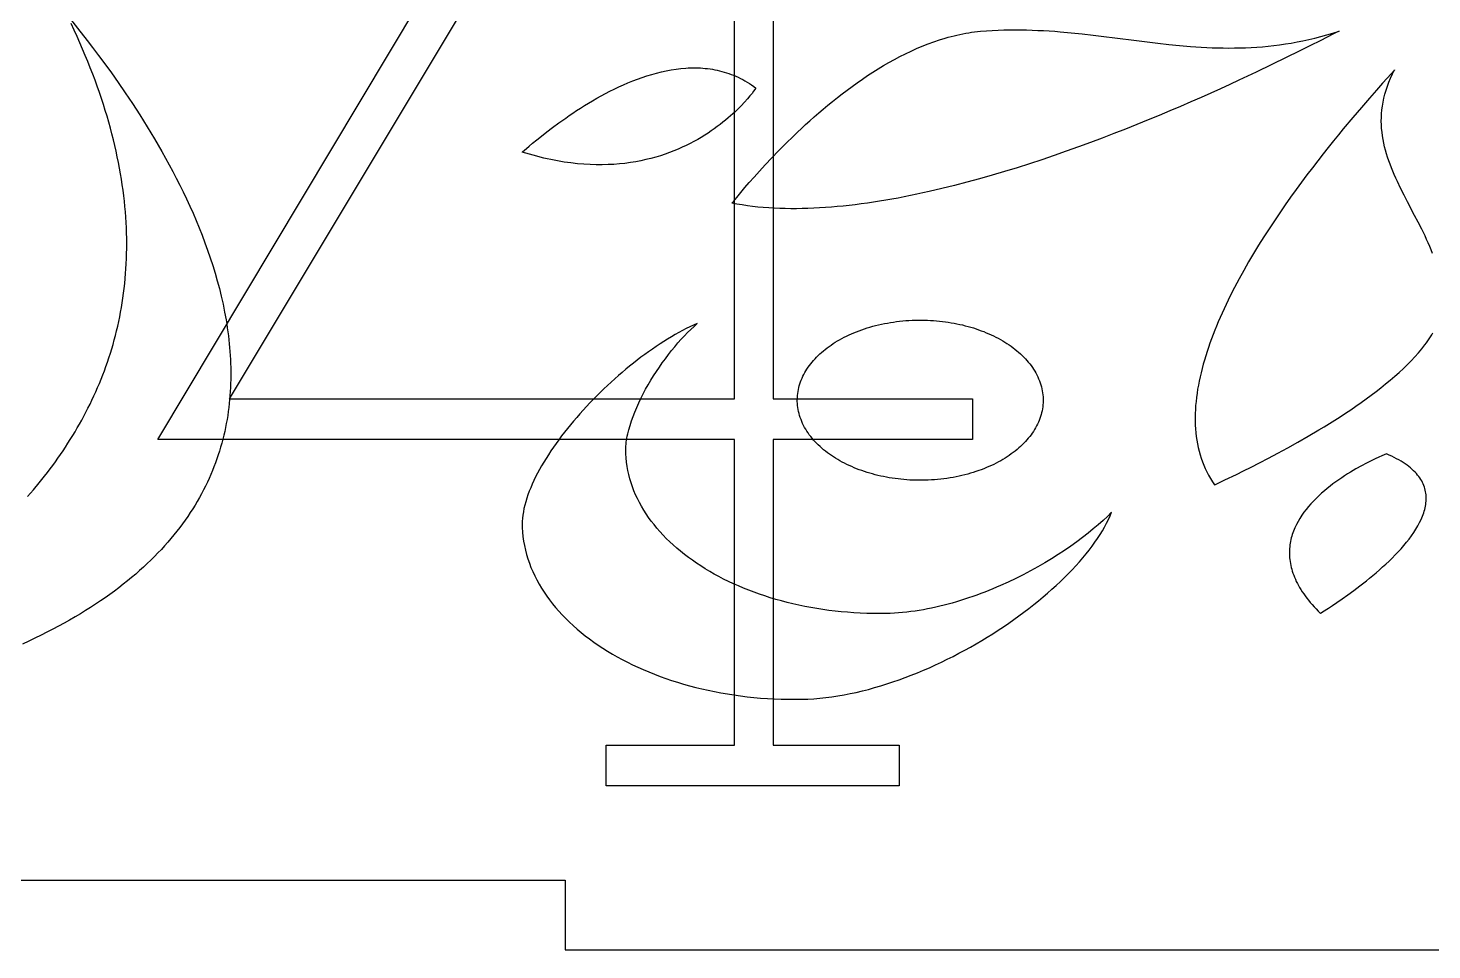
# Model space of a CAD drawing. Extents: x 3.2 to 84.5, y 37.4 to 61.3.
# Drawn here: x 40.37 to 49.77, y 37.45 to 43.63 of the extents above; entities that cross this region are included whole.
import ezdxf

# ---------------------------------------------------------------- set-up
doc = ezdxf.new("R2010")
doc.units = 0
doc.layers.add('IMPORT_-_LAMP', color=18, linetype='CONTINUOUS')

msp = doc.modelspace()

# ---------------------------------------------------------------- linework, layer by layer
at = {"layer": 'IMPORT_-_LAMP'}
for points in [[(3.4647, 37.4482), (23.4649, 37.4482), (23.7146, 37.4482), (23.7146, 37.9162), (43.9646, 37.9162), (43.9646, 37.4482), (64.2145, 37.4482), (64.2145, 37.9162), (84.4646, 37.8802), (84.4645, 48.0162), (64.2145, 47.9802), (64.2145, 48.4482), (43.9646, 48.4482), (43.9646, 47.9802), (23.7147, 47.9802), (23.7147, 48.4482), (3.4646, 48.4482), (3.4647, 45.1482), (3.4647, 40.7482)], [(45.3562, 40.8676), (45.3562, 38.8211), (46.2021, 38.8211), (46.2021, 38.5482), (44.2375, 38.5482), (44.2375, 38.8211), (45.097, 38.8211), (45.097, 40.8676), (41.2359, 40.8676), (45.1106, 47.3482), (45.3562, 47.3482), (45.3562, 41.1405), (46.6933, 41.1405), (46.6933, 40.8676)], [(45.097, 46.7888), (41.7134, 41.1405), (45.097, 41.1405)], [(45.0807, 42.4521), (45.0846, 42.4562), (45.0929, 42.4661), (45.1225, 42.5019), (45.1683, 42.5564), (45.197, 42.5897), (45.2293, 42.6266), (45.2652, 42.6667), (45.3045, 42.7096), (45.347, 42.755), (45.3926, 42.8023), (45.4411, 42.8514), (45.4925, 42.9018), (45.5193, 42.9273), (45.5467, 42.9531), (45.5747, 42.979), (45.6033, 43.005), (45.6326, 43.031), (45.6624, 43.057), (45.6928, 43.083), (45.7238, 43.1088), (45.7553, 43.1346), (45.7873, 43.1601), (45.8198, 43.1854), (45.8528, 43.2104), (45.8863, 43.2351), (45.9202, 43.2594), (45.9546, 43.2833), (45.9893, 43.3067), (46.0245, 43.3296), (46.0601, 43.352), (46.096, 43.3737), (46.1323, 43.3947), (46.1689, 43.4151), (46.2058, 43.4347), (46.243, 43.4535), (46.2805, 43.4715), (46.3182, 43.4885), (46.3562, 43.5046), (46.3944, 43.5198), (46.4328, 43.5339), (46.4715, 43.5469), (46.5103, 43.5588), (46.5297, 43.5643), (46.5492, 43.5695), (46.5688, 43.5744), (46.5883, 43.579), (46.6079, 43.5833), (46.6275, 43.5872), (46.6472, 43.5908), (46.6669, 43.5941), (46.6866, 43.5971), (46.7063, 43.5997), (46.726, 43.6019), (46.7458, 43.6038), (46.7852, 43.6069), (46.8244, 43.6094), (46.8633, 43.6113), (46.9021, 43.6127), (46.9406, 43.6135), (46.979, 43.6138), (47.0171, 43.6136), (47.0551, 43.613), (47.0929, 43.6119), (47.1306, 43.6104), (47.1681, 43.6086), (47.2055, 43.6063), (47.2427, 43.6038), (47.2798, 43.6009), (47.3536, 43.5943), (47.427, 43.5868), (47.5, 43.5785), (47.5728, 43.5697), (47.6453, 43.5605), (47.7899, 43.5418), (47.8622, 43.5327), (47.9344, 43.524), (48.0068, 43.516), (48.0793, 43.5088), (48.152, 43.5026), (48.1885, 43.5), (48.2251, 43.4977), (48.2617, 43.4957), (48.2984, 43.4941), (48.3353, 43.4929), (48.3722, 43.4922), (48.4093, 43.4919), (48.4465, 43.4921), (48.4839, 43.4927), (48.5214, 43.4939), (48.559, 43.4957), (48.5968, 43.498), (48.6348, 43.501), (48.6729, 43.5045), (48.7113, 43.5087), (48.7498, 43.5136), (48.7885, 43.5192), (48.8275, 43.5255), (48.8666, 43.5326), (48.906, 43.5404), (48.9456, 43.549), (48.9855, 43.5585), (49.0256, 43.5688), (49.066, 43.58), (49.1066, 43.592), (49.1475, 43.605), (49.1364, 43.5999), (49.111, 43.5871), (49.0203, 43.5406), (48.9563, 43.5081), (48.8807, 43.4702), (48.7943, 43.4274), (48.6978, 43.3804), (48.5917, 43.3296), (48.4768, 43.2757), (48.4162, 43.2478), (48.3537, 43.2192), (48.2894, 43.1902), (48.2232, 43.1608), (48.1553, 43.131), (48.0859, 43.1009), (48.0148, 43.0706), (47.9424, 43.0402), (47.8686, 43.0097), (47.7935, 42.9792), (47.7172, 42.9487), (47.6397, 42.9185), (47.5613, 42.8884), (47.4819, 42.8586), (47.4017, 42.8292), (47.3207, 42.8002), (47.239, 42.7717), (47.1567, 42.7437), (47.0739, 42.7164), (46.9906, 42.6899), (46.907, 42.6641), (46.8231, 42.6392), (46.739, 42.6152), (46.6549, 42.5922), (46.5707, 42.5702), (46.4866, 42.5495), (46.4026, 42.5299), (46.3607, 42.5206), (46.3189, 42.5116), (46.2772, 42.503), (46.2355, 42.4947), (46.194, 42.4867), (46.1525, 42.4792), (46.1112, 42.472), (46.0701, 42.4652), (46.029, 42.4588), (45.9881, 42.4527), (45.9474, 42.4471), (45.9069, 42.4419), (45.8665, 42.4372), (45.8264, 42.4329), (45.7864, 42.429), (45.7467, 42.4256), (45.7072, 42.4226), (45.6679, 42.4201), (45.6289, 42.4182), (45.5901, 42.4166), (45.5516, 42.4156), (45.5134, 42.4151), (45.4755, 42.4152), (45.4379, 42.4157), (45.4006, 42.4168), (45.3636, 42.4184), (45.327, 42.4206), (45.2907, 42.4233), (45.2548, 42.4266), (45.2192, 42.4305), (45.184, 42.435), (45.1492, 42.4401), (45.1147, 42.4458)], [(45.0807, 42.4521), (45.0846, 42.4562), (45.0929, 42.4661), (45.1225, 42.5019), (45.1683, 42.5564), (45.197, 42.5897), (45.2293, 42.6266), (45.2652, 42.6667), (45.3045, 42.7096), (45.347, 42.755), (45.3926, 42.8023), (45.4411, 42.8514), (45.4925, 42.9018), (45.5193, 42.9273), (45.5467, 42.9531), (45.5747, 42.979), (45.6033, 43.005), (45.6326, 43.031), (45.6624, 43.057), (45.6928, 43.083), (45.7238, 43.1088), (45.7553, 43.1346), (45.7873, 43.1601), (45.8198, 43.1854), (45.8528, 43.2104), (45.8863, 43.2351), (45.9202, 43.2594), (45.9546, 43.2833), (45.9893, 43.3067), (46.0245, 43.3296), (46.0601, 43.352), (46.096, 43.3737), (46.1323, 43.3947), (46.1689, 43.4151), (46.2058, 43.4347), (46.243, 43.4535), (46.2805, 43.4715), (46.3182, 43.4885), (46.3562, 43.5046), (46.3944, 43.5198), (46.4328, 43.5339), (46.4715, 43.5469), (46.5103, 43.5588), (46.5297, 43.5643), (46.5492, 43.5695), (46.5688, 43.5744), (46.5883, 43.579), (46.6079, 43.5833), (46.6275, 43.5872), (46.6472, 43.5908), (46.6669, 43.5941), (46.6866, 43.5971), (46.7063, 43.5997), (46.726, 43.6019), (46.7458, 43.6038), (46.7852, 43.6069), (46.8244, 43.6094), (46.8633, 43.6113), (46.9021, 43.6127), (46.9406, 43.6135), (46.979, 43.6138), (47.0171, 43.6136), (47.0551, 43.613), (47.0929, 43.6119), (47.1306, 43.6104), (47.1681, 43.6086), (47.2055, 43.6063), (47.2427, 43.6038), (47.2798, 43.6009), (47.3536, 43.5943), (47.427, 43.5868), (47.5, 43.5785), (47.5728, 43.5697), (47.6453, 43.5605), (47.7899, 43.5418), (47.8622, 43.5327), (47.9344, 43.524), (48.0068, 43.516), (48.0793, 43.5088), (48.152, 43.5026), (48.1885, 43.5), (48.2251, 43.4977), (48.2617, 43.4957), (48.2984, 43.4941), (48.3353, 43.4929), (48.3722, 43.4922), (48.4093, 43.4919), (48.4465, 43.4921), (48.4839, 43.4927), (48.5214, 43.4939), (48.559, 43.4957), (48.5968, 43.498), (48.6348, 43.501), (48.6729, 43.5045), (48.7113, 43.5087), (48.7498, 43.5136), (48.7885, 43.5192), (48.8275, 43.5255), (48.8666, 43.5326), (48.906, 43.5404), (48.9456, 43.549), (48.9855, 43.5585), (49.0256, 43.5688), (49.066, 43.58), (49.1066, 43.592), (49.1475, 43.605), (49.1364, 43.5999), (49.111, 43.5871), (49.0203, 43.5406), (48.9563, 43.5081), (48.8807, 43.4702), (48.7943, 43.4274), (48.6978, 43.3804), (48.5917, 43.3296), (48.4768, 43.2757), (48.4162, 43.2478), (48.3537, 43.2192), (48.2894, 43.1902), (48.2232, 43.1608), (48.1553, 43.131), (48.0859, 43.1009), (48.0148, 43.0706), (47.9424, 43.0402), (47.8686, 43.0097), (47.7935, 42.9792), (47.7172, 42.9487), (47.6397, 42.9185), (47.5613, 42.8884), (47.4819, 42.8586), (47.4017, 42.8292), (47.3207, 42.8002), (47.239, 42.7717), (47.1567, 42.7437), (47.0739, 42.7164), (46.9906, 42.6899), (46.907, 42.6641), (46.8231, 42.6392), (46.739, 42.6152), (46.6549, 42.5922), (46.5707, 42.5702), (46.4866, 42.5495), (46.4026, 42.5299), (46.3607, 42.5206), (46.3189, 42.5116), (46.2772, 42.503), (46.2355, 42.4947), (46.194, 42.4867), (46.1525, 42.4792), (46.1112, 42.472), (46.0701, 42.4652), (46.029, 42.4588), (45.9881, 42.4527), (45.9474, 42.4471), (45.9069, 42.4419), (45.8665, 42.4372), (45.8264, 42.4329), (45.7864, 42.429), (45.7467, 42.4256), (45.7072, 42.4226), (45.6679, 42.4201), (45.6289, 42.4182), (45.5901, 42.4166), (45.5516, 42.4156), (45.5134, 42.4151), (45.4755, 42.4152), (45.4379, 42.4157), (45.4006, 42.4168), (45.3636, 42.4184), (45.327, 42.4206), (45.2907, 42.4233), (45.2548, 42.4266), (45.2192, 42.4305), (45.184, 42.435), (45.1492, 42.4401), (45.1147, 42.4458)], [(43.6758, 42.7949), (43.6799, 42.7979), (43.6892, 42.8056), (43.7223, 42.8338), (43.7456, 42.8534), (43.7732, 42.8762), (43.8049, 42.9017), (43.8403, 42.9295), (43.8793, 42.9593), (43.9216, 42.9905), (43.9671, 43.0229), (43.9909, 43.0393), (44.0155, 43.0559), (44.0406, 43.0725), (44.0665, 43.0891), (44.0929, 43.1057), (44.1199, 43.1222), (44.1475, 43.1386), (44.1756, 43.1548), (44.2042, 43.1707), (44.2333, 43.1864), (44.2628, 43.2017), (44.2927, 43.2166), (44.323, 43.231), (44.3536, 43.245), (44.3846, 43.2584), (44.4159, 43.2712), (44.4475, 43.2833), (44.4793, 43.2948), (44.5113, 43.3054), (44.5435, 43.3153), (44.5758, 43.3243), (44.6083, 43.3324), (44.6409, 43.3396), (44.6736, 43.3457), (44.7063, 43.3507), (44.739, 43.3546), (44.7717, 43.3574), (44.7881, 43.3583), (44.8044, 43.3589), (44.8207, 43.3592), (44.837, 43.3592), (44.8533, 43.3589), (44.8695, 43.3582), (44.8857, 43.3571), (44.9019, 43.3557), (44.918, 43.354), (44.9341, 43.3519), (44.9502, 43.3494), (44.9662, 43.3465), (44.9821, 43.3433), (44.998, 43.3397), (45.0139, 43.3356), (45.0297, 43.3312), (45.0454, 43.3264), (45.061, 43.3211), (45.0766, 43.3155), (45.092, 43.3094), (45.1075, 43.3028), (45.1228, 43.2959), (45.138, 43.2885), (45.1532, 43.2806), (45.1682, 43.2722), (45.1832, 43.2635), (45.198, 43.2542), (45.2128, 43.2444), (45.2274, 43.2342), (45.2419, 43.2235), (45.2345, 43.213), (45.2264, 43.2021), (45.2154, 43.1879), (45.2014, 43.1707), (45.1845, 43.1508), (45.1647, 43.1286), (45.1419, 43.1044), (45.1161, 43.0786), (45.1021, 43.0651), (45.0873, 43.0514), (45.0718, 43.0375), (45.0556, 43.0233), (45.0385, 43.0089), (45.0208, 42.9945), (45.0022, 42.9799), (44.983, 42.9653), (44.9629, 42.9508), (44.9421, 42.9362), (44.9206, 42.9218), (44.8982, 42.9075), (44.8752, 42.8933), (44.8513, 42.8794), (44.8267, 42.8657), (44.8013, 42.8523), (44.7752, 42.8393), (44.7482, 42.8266), (44.7205, 42.8143), (44.6921, 42.8025), (44.6628, 42.7913), (44.6328, 42.7805), (44.602, 42.7704), (44.5704, 42.7608), (44.5381, 42.752), (44.5049, 42.7438), (44.471, 42.7365), (44.4363, 42.7299), (44.4008, 42.7241), (44.3645, 42.7192), (44.3274, 42.7153), (44.2896, 42.7123), (44.2509, 42.7103), (44.2115, 42.7094), (44.1712, 42.7095), (44.1302, 42.7108), (44.0884, 42.7133), (44.0457, 42.7169), (44.0023, 42.7218), (43.9581, 42.7281), (43.9357, 42.7317), (43.913, 42.7356), (43.8902, 42.7399), (43.8672, 42.7445), (43.844, 42.7495), (43.8206, 42.7549), (43.7969, 42.7606), (43.7731, 42.7667), (43.7491, 42.7732), (43.7249, 42.78), (43.7004, 42.7873)], [(46.1835, 41.6586), (46.2044, 41.6611), (46.2253, 41.6632), (46.2461, 41.665), (46.2669, 41.6664), (46.2876, 41.6675), (46.3083, 41.6682), (46.3289, 41.6686), (46.3495, 41.6687), (46.37, 41.6684), (46.3903, 41.6678), (46.4106, 41.6669), (46.4308, 41.6656), (46.4509, 41.664), (46.4708, 41.6622), (46.4907, 41.6599), (46.5104, 41.6574), (46.5299, 41.6546), (46.5493, 41.6514), (46.5686, 41.648), (46.5876, 41.6443), (46.6066, 41.6402), (46.6253, 41.6359), (46.6438, 41.6313), (46.6622, 41.6264), (46.6803, 41.6212), (46.6983, 41.6158), (46.716, 41.6101), (46.7335, 41.6041), (46.7508, 41.5978), (46.7678, 41.5913), (46.7846, 41.5845), (46.8011, 41.5774), (46.8174, 41.5701), (46.8333, 41.5626), (46.8491, 41.5548), (46.8645, 41.5467), (46.8796, 41.5384), (46.8945, 41.5299), (46.909, 41.5211), (46.9232, 41.5121), (46.9371, 41.5029), (46.9506, 41.4934), (46.9639, 41.4838), (46.9767, 41.4739), (46.9892, 41.4638), (47.0014, 41.4535), (47.0132, 41.4429), (47.0246, 41.4322), (47.0356, 41.4213), (47.0463, 41.4101), (47.0565, 41.3988), (47.0663, 41.3873), (47.0757, 41.3756), (47.0847, 41.3637), (47.0933, 41.3516), (47.1014, 41.3394), (47.1091, 41.327), (47.1163, 41.3144), (47.1231, 41.3016), (47.1294, 41.2887), (47.1352, 41.2756), (47.1406, 41.2623), (47.1454, 41.2489), (47.1498, 41.2354), (47.1536, 41.2217), (47.1569, 41.2081), (47.1596, 41.1946), (47.1618, 41.181), (47.1635, 41.1675), (47.1646, 41.154), (47.1652, 41.1405), (47.1653, 41.1271), (47.1649, 41.1138), (47.164, 41.1005), (47.1626, 41.0873), (47.1606, 41.0741), (47.1582, 41.0611), (47.1553, 41.048), (47.1519, 41.0351), (47.148, 41.0223), (47.1437, 41.0095), (47.1389, 40.9969), (47.1336, 40.9843), (47.1279, 40.9719), (47.1217, 40.9596), (47.1151, 40.9474), (47.108, 40.9353), (47.1005, 40.9233), (47.0926, 40.9115), (47.0842, 40.8998), (47.0754, 40.8882), (47.0662, 40.8768), (47.0566, 40.8656), (47.0466, 40.8545), (47.0362, 40.8435), (47.0253, 40.8328), (47.0141, 40.8222), (47.0025, 40.8117), (46.9906, 40.8015), (46.9782, 40.7914), (46.9655, 40.7816), (46.9524, 40.7719), (46.939, 40.7624), (46.9252, 40.7532), (46.911, 40.7441), (46.8965, 40.7353), (46.8817, 40.7267), (46.8665, 40.7183), (46.851, 40.7101), (46.8352, 40.7022), (46.819, 40.6945), (46.8026, 40.6871), (46.7858, 40.6799), (46.7687, 40.673), (46.7513, 40.6663), (46.7337, 40.6599), (46.7157, 40.6537), (46.6975, 40.6479), (46.679, 40.6423), (46.6602, 40.637), (46.6411, 40.632), (46.6218, 40.6273), (46.6022, 40.6229), (46.5824, 40.6188), (46.5623, 40.615), (46.542, 40.6115), (46.5214, 40.6083), (46.5006, 40.6055), (46.4797, 40.603), (46.4588, 40.6008), (46.438, 40.5991), (46.4172, 40.5976), (46.3964, 40.5965), (46.3758, 40.5958), (46.3551, 40.5954), (46.3346, 40.5953), (46.3141, 40.5956), (46.2937, 40.5962), (46.2735, 40.5972), (46.2533, 40.5984), (46.2332, 40.6), (46.2133, 40.6019), (46.1934, 40.6041), (46.1737, 40.6066), (46.1542, 40.6095), (46.1348, 40.6126), (46.1155, 40.616), (46.0964, 40.6198), (46.0775, 40.6238), (46.0588, 40.6281), (46.0403, 40.6327), (46.0219, 40.6376), (46.0038, 40.6428), (45.9858, 40.6482), (45.9681, 40.654), (45.9506, 40.66), (45.9333, 40.6662), (45.9163, 40.6728), (45.8995, 40.6796), (45.883, 40.6866), (45.8667, 40.6939), (45.8508, 40.7015), (45.835, 40.7093), (45.8196, 40.7173), (45.8045, 40.7256), (45.7896, 40.7342), (45.7751, 40.7429), (45.7609, 40.7519), (45.747, 40.7611), (45.7335, 40.7706), (45.7202, 40.7803), (45.7074, 40.7901), (45.6948, 40.8003), (45.6827, 40.8106), (45.6709, 40.8211), (45.6595, 40.8318), (45.6485, 40.8428), (45.6378, 40.8539), (45.6276, 40.8652), (45.6177, 40.8767), (45.6083, 40.8884), (45.5993, 40.9003), (45.5908, 40.9124), (45.5826, 40.9246), (45.575, 40.9371), (45.5677, 40.9497), (45.561, 40.9624), (45.5546, 40.9754), (45.5488, 40.9884), (45.5435, 41.0017), (45.5386, 41.0151), (45.5343, 41.0287), (45.5304, 41.0423), (45.5272, 41.0559), (45.5244, 41.0695), (45.5222, 41.083), (45.5206, 41.0966), (45.5194, 41.11), (45.5188, 41.1235), (45.5187, 41.1369), (45.5192, 41.1502), (45.5201, 41.1635), (45.5215, 41.1767), (45.5234, 41.1899), (45.5259, 41.203), (45.5288, 41.216), (45.5322, 41.2289), (45.536, 41.2417), (45.5404, 41.2545), (45.5452, 41.2671), (45.5505, 41.2797), (45.5562, 41.2921), (45.5624, 41.3044), (45.569, 41.3167), (45.5761, 41.3287), (45.5836, 41.3407), (45.5915, 41.3525), (45.5999, 41.3642), (45.6087, 41.3758), (45.6179, 41.3872), (45.6275, 41.3985), (45.6375, 41.4096), (45.6479, 41.4205), (45.6588, 41.4313), (45.67, 41.4419), (45.6816, 41.4523), (45.6935, 41.4625), (45.7059, 41.4726), (45.7186, 41.4825), (45.7317, 41.4921), (45.7451, 41.5016), (45.7589, 41.5109), (45.7731, 41.5199), (45.7876, 41.5287), (45.8024, 41.5374), (45.8176, 41.5458), (45.8331, 41.5539), (45.8489, 41.5618), (45.8651, 41.5695), (45.8815, 41.577), (45.8983, 41.5841), (45.9154, 41.5911), (45.9327, 41.5978), (45.9504, 41.6042), (45.9684, 41.6103), (45.9866, 41.6162), (46.0051, 41.6217), (46.0239, 41.627), (46.043, 41.6321), (46.0623, 41.6368), (46.0819, 41.6412), (46.1017, 41.6453), (46.1218, 41.6491), (46.1421, 41.6526), (46.1627, 41.6557)], [(47.6235, 40.3809), (47.596, 40.3535), (47.5665, 40.3256), (47.5351, 40.2973), (47.5017, 40.2689), (47.4666, 40.2402), (47.4297, 40.2115), (47.3911, 40.1827), (47.351, 40.154), (47.3094, 40.1255), (47.2663, 40.0972), (47.2219, 40.0693), (47.1762, 40.0417), (47.1294, 40.0147), (47.0814, 39.9882), (47.0324, 39.9623), (46.9824, 39.9372), (46.9315, 39.9129), (46.8798, 39.8896), (46.8537, 39.8782), (46.8274, 39.8672), (46.8009, 39.8563), (46.7743, 39.8458), (46.7476, 39.8356), (46.7207, 39.8256), (46.6936, 39.816), (46.6665, 39.8067), (46.6393, 39.7977), (46.6119, 39.789), (46.5845, 39.7807), (46.557, 39.7728), (46.5294, 39.7652), (46.5018, 39.758), (46.4741, 39.7512), (46.4464, 39.7448), (46.4186, 39.7388), (46.3908, 39.7332), (46.3631, 39.728), (46.3353, 39.7233), (46.3075, 39.7191), (46.2798, 39.7153), (46.252, 39.712), (46.2243, 39.7091), (46.1967, 39.7068), (46.1691, 39.7049), (46.1416, 39.7036), (46.1141, 39.7028), (46.0704, 39.7023), (46.0269, 39.7025), (45.9837, 39.7035), (45.9407, 39.7051), (45.8981, 39.7074), (45.8557, 39.7105), (45.8136, 39.7142), (45.7718, 39.7185), (45.7304, 39.7236), (45.6893, 39.7292), (45.6486, 39.7356), (45.6083, 39.7425), (45.5683, 39.7501), (45.5288, 39.7583), (45.4897, 39.7672), (45.451, 39.7766), (45.4127, 39.7866), (45.375, 39.7972), (45.3376, 39.8084), (45.3008, 39.8202), (45.2645, 39.8325), (45.2287, 39.8453), (45.1934, 39.8588), (45.1586, 39.8727), (45.1244, 39.8872), (45.0908, 39.9022), (45.0578, 39.9177), (45.0253, 39.9337), (44.9935, 39.9502), (44.9623, 39.9672), (44.9317, 39.9846), (44.9018, 40.0026), (44.8725, 40.021), (44.8439, 40.0398), (44.816, 40.0591), (44.7889, 40.0788), (44.7624, 40.099), (44.7366, 40.1195), (44.7117, 40.1405), (44.6874, 40.1619), (44.664, 40.1836), (44.6413, 40.2058), (44.6194, 40.2283), (44.5984, 40.2512), (44.5782, 40.2745), (44.5588, 40.2981), (44.5403, 40.322), (44.5226, 40.3463), (44.5058, 40.3709), (44.49, 40.3958), (44.475, 40.4211), (44.461, 40.4466), (44.4479, 40.4724), (44.4357, 40.4985), (44.4246, 40.5249), (44.4144, 40.5516), (44.4051, 40.5785), (44.3969, 40.6056), (44.3898, 40.633), (44.3836, 40.6607), (44.3785, 40.6885), (44.3745, 40.7166), (44.3715, 40.7449), (44.3697, 40.7734), (44.3693, 40.7857), (44.3693, 40.7984), (44.3698, 40.8112), (44.3706, 40.8242), (44.3717, 40.8374), (44.3733, 40.8508), (44.3752, 40.8644), (44.3775, 40.8781), (44.3801, 40.892), (44.3831, 40.9061), (44.39, 40.9345), (44.3982, 40.9635), (44.4076, 40.9929), (44.4182, 41.0227), (44.4299, 41.0527), (44.4427, 41.083), (44.4564, 41.1134), (44.471, 41.1439), (44.4865, 41.1744), (44.5029, 41.2048), (44.5199, 41.2351), (44.5377, 41.2652), (44.5561, 41.295), (44.5751, 41.3245), (44.5947, 41.3536), (44.6146, 41.3822), (44.635, 41.4102), (44.6557, 41.4377), (44.6768, 41.4644), (44.698, 41.4904), (44.7194, 41.5156), (44.7409, 41.5399), (44.7625, 41.5633), (44.7841, 41.5856), (44.8056, 41.6068), (44.827, 41.6269), (44.8482, 41.6457), (44.8483, 41.6457), (44.8241, 41.6351), (44.7997, 41.6237), (44.7752, 41.6117), (44.7504, 41.599), (44.7255, 41.5856), (44.7004, 41.5716), (44.6752, 41.557), (44.6499, 41.5417), (44.6245, 41.5259), (44.599, 41.5095), (44.5735, 41.4925), (44.548, 41.475), (44.5224, 41.457), (44.4969, 41.4385), (44.4714, 41.4195), (44.446, 41.4001), (44.4206, 41.3802), (44.3953, 41.3599), (44.3702, 41.3391), (44.3452, 41.318), (44.3203, 41.2965), (44.2956, 41.2747), (44.2711, 41.2525), (44.2468, 41.2301), (44.2227, 41.2073), (44.1989, 41.1842), (44.1753, 41.1609), (44.1521, 41.1373), (44.1291, 41.1135), (44.1065, 41.0895), (44.0842, 41.0653), (44.0623, 41.0409), (44.0408, 41.0164), (44.0197, 40.9918), (43.9991, 40.967), (43.9788, 40.9421), (43.9591, 40.9171), (43.9398, 40.8921), (43.9211, 40.8671), (43.9029, 40.842), (43.8852, 40.8169), (43.8681, 40.7918), (43.8516, 40.7667), (43.8357, 40.7417), (43.8204, 40.7168), (43.8058, 40.6919), (43.7918, 40.6671), (43.7785, 40.6425), (43.766, 40.618), (43.7541, 40.5936), (43.743, 40.5694), (43.7327, 40.5454), (43.7232, 40.5216), (43.7144, 40.4981), (43.7065, 40.4747), (43.6994, 40.4517), (43.6933, 40.4289), (43.6879, 40.4064), (43.6835, 40.3843), (43.6801, 40.3625), (43.6775, 40.341), (43.676, 40.3199), (43.6754, 40.2992), (43.6758, 40.2789), (43.6778, 40.2483), (43.681, 40.2179), (43.6853, 40.1877), (43.6908, 40.1578), (43.6974, 40.1281), (43.7051, 40.0986), (43.714, 40.0694), (43.7239, 40.0405), (43.7348, 40.0118), (43.7468, 39.9835), (43.7599, 39.9554), (43.774, 39.9277), (43.7891, 39.9002), (43.8051, 39.8731), (43.8222, 39.8463), (43.8402, 39.8198), (43.8592, 39.7937), (43.8791, 39.768), (43.8999, 39.7426), (43.9217, 39.7176), (43.9443, 39.693), (43.9678, 39.6688), (43.9922, 39.645), (44.0174, 39.6216), (44.0434, 39.5986), (44.0703, 39.5761), (44.0979, 39.554), (44.1264, 39.5323), (44.1556, 39.5111), (44.1856, 39.4904), (44.2163, 39.4701), (44.2478, 39.4504), (44.2799, 39.4311), (44.3128, 39.4123), (44.3464, 39.3941), (44.3806, 39.3763), (44.4154, 39.3591), (44.451, 39.3425), (44.4871, 39.3263), (44.5239, 39.3108), (44.5612, 39.2958), (44.5991, 39.2814), (44.6376, 39.2675), (44.6767, 39.2543), (44.7163, 39.2417), (44.7564, 39.2296), (44.797, 39.2182), (44.8381, 39.2075), (44.8797, 39.1973), (44.9217, 39.1878), (44.9642, 39.179), (45.0072, 39.1709), (45.0505, 39.1634), (45.0943, 39.1566), (45.1384, 39.1505), (45.1829, 39.145), (45.2278, 39.1404), (45.2731, 39.1364), (45.3186, 39.1331), (45.3645, 39.1306), (45.4107, 39.1289), (45.4571, 39.1279), (45.5039, 39.1276), (45.5509, 39.1282), (45.5903, 39.1294), (45.63, 39.1317), (45.67, 39.135), (45.7101, 39.1393), (45.7505, 39.1445), (45.791, 39.1506), (45.8317, 39.1576), (45.8725, 39.1656), (45.9135, 39.1743), (45.9545, 39.184), (45.9955, 39.1944), (46.0366, 39.2057), (46.0777, 39.2177), (46.1187, 39.2305), (46.1597, 39.2441), (46.2007, 39.2583), (46.2416, 39.2733), (46.2823, 39.2889), (46.3229, 39.3052), (46.3634, 39.3221), (46.4037, 39.3396), (46.4437, 39.3578), (46.4836, 39.3765), (46.5231, 39.3958), (46.5624, 39.4155), (46.6014, 39.4359), (46.6401, 39.4566), (46.6784, 39.4779), (46.7163, 39.4996), (46.7539, 39.5218), (46.791, 39.5443), (46.8277, 39.5673), (46.8639, 39.5906), (46.8996, 39.6142), (46.9348, 39.6382), (46.9694, 39.6625), (47.0035, 39.687), (47.037, 39.7118), (47.0699, 39.7369), (47.1022, 39.7622), (47.1338, 39.7876), (47.1647, 39.8133), (47.1949, 39.8391), (47.2243, 39.8651), (47.253, 39.8911), (47.281, 39.9173), (47.3081, 39.9436), (47.3344, 39.9698), (47.3599, 39.9962), (47.3845, 40.0225), (47.4081, 40.0488), (47.4309, 40.0752), (47.4527, 40.1014), (47.4736, 40.1276), (47.4934, 40.1537), (47.5123, 40.1797), (47.5301, 40.2055), (47.5468, 40.2312), (47.5624, 40.2567), (47.577, 40.282), (47.5904, 40.3071), (47.6026, 40.332), (47.6137, 40.3566), (47.6235, 40.3809), (47.596, 40.3535), (47.5665, 40.3256), (47.5351, 40.2973), (47.5017, 40.2689), (47.4666, 40.2402), (47.4297, 40.2115), (47.3911, 40.1827), (47.351, 40.154), (47.3094, 40.1255), (47.2663, 40.0972), (47.2219, 40.0693), (47.1762, 40.0417), (47.1294, 40.0147), (47.0814, 39.9882), (47.0324, 39.9623), (46.9824, 39.9372), (46.9315, 39.9129), (46.8798, 39.8896), (46.8537, 39.8782), (46.8274, 39.8672), (46.8009, 39.8563), (46.7743, 39.8458), (46.7476, 39.8356), (46.7207, 39.8256), (46.6936, 39.816), (46.6665, 39.8067), (46.6393, 39.7977), (46.6119, 39.789), (46.5845, 39.7807), (46.557, 39.7728), (46.5294, 39.7652), (46.5018, 39.758), (46.4741, 39.7512), (46.4464, 39.7448), (46.4186, 39.7388), (46.3908, 39.7332), (46.3631, 39.728), (46.3353, 39.7233), (46.3075, 39.7191), (46.2798, 39.7153), (46.252, 39.712), (46.2243, 39.7091), (46.1967, 39.7068), (46.1691, 39.7049), (46.1416, 39.7036), (46.1141, 39.7028), (46.0704, 39.7023), (46.0269, 39.7025), (45.9837, 39.7035), (45.9407, 39.7051), (45.8981, 39.7074), (45.8557, 39.7105), (45.8136, 39.7142), (45.7718, 39.7185), (45.7304, 39.7236), (45.6893, 39.7292), (45.6486, 39.7356), (45.6083, 39.7425), (45.5683, 39.7501), (45.5288, 39.7583), (45.4897, 39.7672), (45.451, 39.7766), (45.4127, 39.7866), (45.375, 39.7972), (45.3376, 39.8084), (45.3008, 39.8202), (45.2645, 39.8325), (45.2287, 39.8453), (45.1934, 39.8588), (45.1586, 39.8727), (45.1244, 39.8872), (45.0908, 39.9022), (45.0578, 39.9177), (45.0253, 39.9337), (44.9935, 39.9502), (44.9623, 39.9672), (44.9317, 39.9846), (44.9018, 40.0026), (44.8725, 40.021), (44.8439, 40.0398), (44.816, 40.0591), (44.7889, 40.0788), (44.7624, 40.099), (44.7366, 40.1195), (44.7117, 40.1405), (44.6874, 40.1619), (44.664, 40.1836), (44.6413, 40.2058), (44.6194, 40.2283), (44.5984, 40.2512), (44.5782, 40.2745), (44.5588, 40.2981), (44.5403, 40.322), (44.5226, 40.3463), (44.5058, 40.3709), (44.49, 40.3958), (44.475, 40.4211), (44.461, 40.4466), (44.4479, 40.4724), (44.4357, 40.4985), (44.4246, 40.5249), (44.4144, 40.5516), (44.4051, 40.5785), (44.3969, 40.6056), (44.3898, 40.633), (44.3836, 40.6607), (44.3785, 40.6885), (44.3745, 40.7166), (44.3715, 40.7449), (44.3697, 40.7734), (44.3693, 40.7857), (44.3693, 40.7984), (44.3698, 40.8112), (44.3706, 40.8242), (44.3717, 40.8374), (44.3733, 40.8508), (44.3752, 40.8644), (44.3775, 40.8781), (44.3801, 40.892), (44.3831, 40.9061), (44.39, 40.9345), (44.3982, 40.9635), (44.4076, 40.9929), (44.4182, 41.0227), (44.4299, 41.0527), (44.4427, 41.083), (44.4564, 41.1134), (44.471, 41.1439), (44.4865, 41.1744), (44.5029, 41.2048), (44.5199, 41.2351), (44.5377, 41.2652), (44.5561, 41.295), (44.5751, 41.3245), (44.5947, 41.3536), (44.6146, 41.3822), (44.635, 41.4102), (44.6557, 41.4377), (44.6768, 41.4644), (44.698, 41.4904), (44.7194, 41.5156), (44.7409, 41.5399), (44.7625, 41.5633), (44.7841, 41.5856), (44.8056, 41.6068), (44.827, 41.6269), (44.8482, 41.6457), (44.8483, 41.6457), (44.8241, 41.6351), (44.7997, 41.6237), (44.7752, 41.6117), (44.7504, 41.599), (44.7255, 41.5856), (44.7004, 41.5716), (44.6752, 41.557), (44.6499, 41.5417), (44.6245, 41.5259), (44.599, 41.5095), (44.5735, 41.4925), (44.548, 41.475), (44.5224, 41.457), (44.4969, 41.4385), (44.4714, 41.4195), (44.446, 41.4001), (44.4206, 41.3802), (44.3953, 41.3599), (44.3702, 41.3391), (44.3452, 41.318), (44.3203, 41.2965), (44.2956, 41.2747), (44.2711, 41.2525), (44.2468, 41.2301), (44.2227, 41.2073), (44.1989, 41.1842), (44.1753, 41.1609), (44.1521, 41.1373), (44.1291, 41.1135), (44.1065, 41.0895), (44.0842, 41.0653), (44.0623, 41.0409), (44.0408, 41.0164), (44.0197, 40.9918), (43.9991, 40.967), (43.9788, 40.9421), (43.9591, 40.9171), (43.9398, 40.8921), (43.9211, 40.8671), (43.9029, 40.842), (43.8852, 40.8169), (43.8681, 40.7918), (43.8516, 40.7667), (43.8357, 40.7417), (43.8204, 40.7168), (43.8058, 40.6919), (43.7918, 40.6671), (43.7785, 40.6425), (43.766, 40.618), (43.7541, 40.5936), (43.743, 40.5694), (43.7327, 40.5454), (43.7232, 40.5216), (43.7144, 40.4981), (43.7065, 40.4747), (43.6994, 40.4517), (43.6933, 40.4289), (43.6879, 40.4064), (43.6835, 40.3843), (43.6801, 40.3625), (43.6775, 40.341), (43.676, 40.3199), (43.6754, 40.2992), (43.6758, 40.2789), (43.6778, 40.2483), (43.681, 40.2179), (43.6853, 40.1877), (43.6908, 40.1578), (43.6974, 40.1281), (43.7051, 40.0986), (43.714, 40.0694), (43.7239, 40.0405), (43.7348, 40.0118), (43.7468, 39.9835), (43.7599, 39.9554), (43.774, 39.9277), (43.7891, 39.9002), (43.8051, 39.8731), (43.8222, 39.8463), (43.8402, 39.8198), (43.8592, 39.7937), (43.8791, 39.768), (43.8999, 39.7426), (43.9217, 39.7176), (43.9443, 39.693), (43.9678, 39.6688), (43.9922, 39.645), (44.0174, 39.6216), (44.0434, 39.5986), (44.0703, 39.5761), (44.0979, 39.554), (44.1264, 39.5323), (44.1556, 39.5111), (44.1856, 39.4904), (44.2163, 39.4701), (44.2478, 39.4504), (44.2799, 39.4311), (44.3128, 39.4123), (44.3464, 39.3941), (44.3806, 39.3763), (44.4154, 39.3591), (44.451, 39.3425), (44.4871, 39.3263), (44.5239, 39.3108), (44.5612, 39.2958), (44.5991, 39.2814), (44.6376, 39.2675), (44.6767, 39.2543), (44.7163, 39.2417), (44.7564, 39.2296), (44.797, 39.2182), (44.8381, 39.2075), (44.8797, 39.1973), (44.9217, 39.1878), (44.9642, 39.179), (45.0072, 39.1709), (45.0505, 39.1634), (45.0943, 39.1566), (45.1384, 39.1505), (45.1829, 39.145), (45.2278, 39.1404), (45.2731, 39.1364), (45.3186, 39.1331), (45.3645, 39.1306), (45.4107, 39.1289), (45.4571, 39.1279), (45.5039, 39.1276), (45.5509, 39.1282), (45.5903, 39.1294), (45.63, 39.1317), (45.67, 39.135), (45.7101, 39.1393), (45.7505, 39.1445), (45.791, 39.1506), (45.8317, 39.1576), (45.8725, 39.1656), (45.9135, 39.1743), (45.9545, 39.184), (45.9955, 39.1944), (46.0366, 39.2057), (46.0777, 39.2177), (46.1187, 39.2305), (46.1597, 39.2441), (46.2007, 39.2583), (46.2416, 39.2733), (46.2823, 39.2889), (46.3229, 39.3052), (46.3634, 39.3221), (46.4037, 39.3396), (46.4437, 39.3578), (46.4836, 39.3765), (46.5231, 39.3958), (46.5624, 39.4155), (46.6014, 39.4359), (46.6401, 39.4566), (46.6784, 39.4779), (46.7163, 39.4996), (46.7539, 39.5218), (46.791, 39.5443), (46.8277, 39.5673), (46.8639, 39.5906), (46.8996, 39.6142), (46.9348, 39.6382), (46.9694, 39.6625), (47.0035, 39.687), (47.037, 39.7118), (47.0699, 39.7369), (47.1022, 39.7622), (47.1338, 39.7876), (47.1647, 39.8133), (47.1949, 39.8391), (47.2243, 39.8651), (47.253, 39.8911), (47.281, 39.9173), (47.3081, 39.9436), (47.3344, 39.9698), (47.3599, 39.9962), (47.3845, 40.0225), (47.4081, 40.0488), (47.4309, 40.0752), (47.4527, 40.1014), (47.4736, 40.1276), (47.4934, 40.1537), (47.5123, 40.1797), (47.5301, 40.2055), (47.5468, 40.2312), (47.5624, 40.2567), (47.577, 40.282), (47.5904, 40.3071), (47.6026, 40.332), (47.6137, 40.3566)], [(49.0233, 39.7033), (49.0273, 39.7063), (49.0378, 39.7133), (49.0762, 39.7385), (49.1029, 39.7562), (49.1338, 39.7771), (49.1683, 39.801), (49.2059, 39.8276), (49.2459, 39.8568), (49.2877, 39.8883), (49.3307, 39.922), (49.3525, 39.9396), (49.3744, 39.9577), (49.3963, 39.9762), (49.4182, 39.9951), (49.4398, 40.0144), (49.4613, 40.0341), (49.4825, 40.0541), (49.5033, 40.0744), (49.5237, 40.095), (49.5436, 40.1159), (49.5629, 40.137), (49.5816, 40.1584), (49.5995, 40.1799), (49.6165, 40.2015), (49.6328, 40.2234), (49.648, 40.2453), (49.6622, 40.2673), (49.6753, 40.2894), (49.6873, 40.3115), (49.698, 40.3336), (49.7028, 40.3447), (49.7073, 40.3557), (49.7115, 40.3668), (49.7153, 40.3778), (49.7187, 40.3888), (49.7217, 40.3998), (49.7244, 40.4108), (49.7266, 40.4217), (49.7285, 40.4326), (49.7299, 40.4435), (49.7309, 40.4544), (49.7315, 40.4652), (49.7316, 40.476), (49.7313, 40.4867), (49.7305, 40.4974), (49.7292, 40.508), (49.7275, 40.5186), (49.7253, 40.5291), (49.7225, 40.5396), (49.7193, 40.55), (49.7155, 40.5603), (49.7113, 40.5706), (49.7064, 40.5808), (49.7011, 40.5909), (49.6951, 40.6009), (49.6886, 40.6109), (49.6816, 40.6207), (49.6739, 40.6305), (49.6657, 40.6402), (49.6568, 40.6498), (49.6474, 40.6593), (49.6373, 40.6687), (49.6266, 40.678), (49.6152, 40.6872), (49.6032, 40.6962), (49.5906, 40.7052), (49.5773, 40.714), (49.5633, 40.7228), (49.5486, 40.7314), (49.5332, 40.7398), (49.5171, 40.7482), (49.5003, 40.7564), (49.4828, 40.7645), (49.4645, 40.7724), (49.4496, 40.7662), (49.4341, 40.7595), (49.414, 40.7505), (49.3897, 40.7392), (49.3618, 40.7256), (49.3307, 40.7098), (49.297, 40.6918), (49.2612, 40.6717), (49.2238, 40.6495), (49.2046, 40.6376), (49.1852, 40.6252), (49.1657, 40.6123), (49.1461, 40.5988), (49.1265, 40.5849), (49.1069, 40.5705), (49.0875, 40.5556), (49.0682, 40.5402), (49.0491, 40.5244), (49.0303, 40.508), (49.0119, 40.4912), (48.9939, 40.4739), (48.9764, 40.4562), (48.9595, 40.438), (48.9432, 40.4193), (48.9275, 40.4003), (48.9126, 40.3807), (48.8985, 40.3607), (48.8853, 40.3403), (48.873, 40.3195), (48.8617, 40.2982), (48.8514, 40.2766), (48.8467, 40.2656), (48.8423, 40.2545), (48.8382, 40.2433), (48.8344, 40.232), (48.8309, 40.2206), (48.8277, 40.2091), (48.8249, 40.1975), (48.8224, 40.1858), (48.8202, 40.174), (48.8184, 40.1621), (48.8169, 40.1501), (48.8159, 40.138), (48.8151, 40.1258), (48.8148, 40.1135), (48.8149, 40.1011), (48.8154, 40.0886), (48.8162, 40.0761), (48.8175, 40.0634), (48.8193, 40.0507), (48.8214, 40.0378), (48.824, 40.0249), (48.827, 40.0118), (48.8305, 39.9987), (48.8345, 39.9855), (48.8389, 39.9722), (48.8438, 39.9588), (48.8492, 39.9453), (48.8551, 39.9318), (48.8615, 39.9181), (48.8684, 39.9044), (48.8759, 39.8905), (48.8838, 39.8766), (48.8923, 39.8626), (48.9013, 39.8485), (48.9109, 39.8344), (48.9211, 39.8201), (48.9318, 39.8058), (48.9431, 39.7914), (48.955, 39.7769), (48.9674, 39.7623), (48.9805, 39.7477), (48.9942, 39.733), (49.0084, 39.7181)]]:
    msp.add_lwpolyline(points, close=True, dxfattribs=at)
for points in [[(40.65, 43.6857), (40.698, 43.6245), (40.7615, 43.543), (40.7982, 43.4952), (40.8378, 43.4428), (40.8798, 43.3861), (40.9239, 43.3252), (40.9698, 43.2604), (41.0171, 43.1917), (41.0412, 43.1561), (41.0655, 43.1195), (41.09, 43.0821), (41.1147, 43.0438), (41.1394, 43.0047), (41.1642, 42.9648), (41.189, 42.9242), (41.2137, 42.8828), (41.2384, 42.8407), (41.2629, 42.7979), (41.2873, 42.7544), (41.3115, 42.7102), (41.3354, 42.6654), (41.359, 42.62), (41.3822, 42.574), (41.4051, 42.5274), (41.4276, 42.4803), (41.4495, 42.4326), (41.471, 42.3845), (41.4919, 42.3359), (41.5121, 42.2868), (41.5318, 42.2373), (41.5507, 42.1873), (41.5689, 42.137), (41.5863, 42.0863), (41.6029, 42.0353), (41.6186, 41.9839), (41.6334, 41.9322), (41.6473, 41.8803), (41.6601, 41.8281), (41.6719, 41.7757), (41.6827, 41.723), (41.6922, 41.6702), (41.6966, 41.6437), (41.7006, 41.6172), (41.7044, 41.5906), (41.7078, 41.5641), (41.711, 41.5374), (41.7138, 41.5108), (41.7162, 41.4841), (41.7184, 41.4574), (41.7202, 41.4307), (41.7216, 41.404), (41.7228, 41.3772), (41.7235, 41.3505), (41.7239, 41.3237), (41.7239, 41.297), (41.7236, 41.2702), (41.7229, 41.2434), (41.7218, 41.2166), (41.7203, 41.1899), (41.7184, 41.1631), (41.7162, 41.1364), (41.7135, 41.1097), (41.7104, 41.083), (41.7069, 41.0563), (41.703, 41.0296), (41.6986, 41.0029), (41.6939, 40.9763), (41.6887, 40.9497), (41.683, 40.9232), (41.6769, 40.8967), (41.6704, 40.8702), (41.6633, 40.8438), (41.6559, 40.8174), (41.6479, 40.7911), (41.6395, 40.7648), (41.6306, 40.7385), (41.6212, 40.7123), (41.6113, 40.6862), (41.601, 40.6602), (41.5901, 40.6342), (41.5787, 40.6082), (41.5668, 40.5824), (41.5544, 40.5566), (41.5415, 40.5309), (41.528, 40.5053), (41.514, 40.4797), (41.4995, 40.4542), (41.4844, 40.4289), (41.4687, 40.4036), (41.4525, 40.3784), (41.4358, 40.3533), (41.4185, 40.3283), (41.4006, 40.3034), (41.3821, 40.2786), (41.363, 40.2539), (41.3434, 40.2293), (41.3231, 40.2048), (41.3023, 40.1805), (41.2808, 40.1562), (41.2588, 40.1321), (41.2361, 40.1081), (41.2128, 40.0843), (41.1889, 40.0605), (41.1643, 40.0369), (41.1391, 40.0134), (41.1132, 39.9901), (41.0868, 39.9669), (41.0596, 39.9438), (41.0318, 39.9209), (41.0033, 39.8982), (40.9742, 39.8756), (40.9443, 39.8531), (40.9138, 39.8308), (40.8826, 39.8087), (40.8507, 39.7867), (40.8181, 39.7649), (40.7848, 39.7432), (40.7508, 39.7218), (40.7161, 39.7005), (40.6807, 39.6793), (40.6445, 39.6584), (40.6076, 39.6376), (40.57, 39.617), (40.5316, 39.5967), (40.4925, 39.5765), (40.4526, 39.5564), (40.4119, 39.5366), (40.3705, 39.517), (40.3283, 39.4976)], [(40.3622, 40.4861), (40.4012, 40.5313), (40.4395, 40.5773), (40.4768, 40.624), (40.4951, 40.6476), (40.5132, 40.6714), (40.531, 40.6954), (40.5486, 40.7196), (40.566, 40.744), (40.5831, 40.7686), (40.6, 40.7934), (40.6166, 40.8183), (40.6329, 40.8435), (40.649, 40.8688), (40.6648, 40.8944), (40.6803, 40.9201), (40.6955, 40.946), (40.7105, 40.9721), (40.7251, 40.9984), (40.7395, 41.0249), (40.7536, 41.0516), (40.7673, 41.0785), (40.7808, 41.1056), (40.794, 41.1329), (40.8068, 41.1604), (40.8193, 41.1881), (40.8315, 41.216), (40.8434, 41.2441), (40.855, 41.2724), (40.8662, 41.3009), (40.877, 41.3296), (40.8876, 41.3585), (40.8977, 41.3876), (40.9076, 41.4169), (40.917, 41.4464), (40.9262, 41.4761), (40.9349, 41.5061), (40.9433, 41.5362), (40.9513, 41.5665), (40.9589, 41.5971), (40.9662, 41.6278), (40.973, 41.6588), (40.9795, 41.6899), (40.9856, 41.7213), (40.9912, 41.7529), (40.9965, 41.7847), (41.0014, 41.8167), (41.0058, 41.8489), (41.0099, 41.8813), (41.0135, 41.914), (41.0167, 41.9468), (41.0195, 41.9799), (41.0218, 42.0132), (41.0237, 42.0467), (41.0252, 42.0804), (41.0262, 42.1143), (41.0268, 42.1485), (41.0269, 42.1828), (41.0266, 42.2174), (41.0258, 42.2522), (41.0245, 42.2873), (41.0228, 42.3225), (41.0206, 42.3579), (41.0179, 42.3936), (41.0147, 42.4295), (41.011, 42.4656), (41.0069, 42.502), (41.0023, 42.5386), (40.9971, 42.5753), (40.9915, 42.6124), (40.9853, 42.6496), (40.9786, 42.6871), (40.9715, 42.7248), (40.9638, 42.7627), (40.9555, 42.8008), (40.9468, 42.8392), (40.9375, 42.8778), (40.9277, 42.9166), (40.9173, 42.9557), (40.9064, 42.9949), (40.8949, 43.0345), (40.8829, 43.0742), (40.8703, 43.1142), (40.8572, 43.1544), (40.8435, 43.1948), (40.8292, 43.2355), (40.8144, 43.2764), (40.7989, 43.3175), (40.7829, 43.3589), (40.7663, 43.4005), (40.7491, 43.4424), (40.7313, 43.4845), (40.7129, 43.5268), (40.694, 43.5693), (40.6743, 43.6121), (40.6541, 43.6552)], [(49.7741, 42.1158), (49.7648, 42.1394), (49.755, 42.1629), (49.7448, 42.1862), (49.7343, 42.2094), (49.7235, 42.2326), (49.7011, 42.2787), (49.6779, 42.3245), (49.6542, 42.3701), (49.6064, 42.461), (49.5829, 42.5064), (49.56, 42.5519), (49.5381, 42.5976), (49.5275, 42.6205), (49.5174, 42.6435), (49.5076, 42.6665), (49.4982, 42.6896), (49.4893, 42.7128), (49.4809, 42.7361), (49.473, 42.7596), (49.4656, 42.7831), (49.4589, 42.8067), (49.4528, 42.8305), (49.4473, 42.8544), (49.4426, 42.8785), (49.4386, 42.9027), (49.4354, 42.927), (49.433, 42.9516), (49.4315, 42.9763), (49.4309, 43.0013), (49.4312, 43.0264), (49.4324, 43.0517), (49.4347, 43.0773), (49.438, 43.103), (49.4423, 43.129), (49.4478, 43.1553), (49.4544, 43.1818), (49.4622, 43.2085), (49.4713, 43.2355), (49.4815, 43.2628), (49.4931, 43.2904), (49.506, 43.3183), (49.5202, 43.3464), (49.5184, 43.3438), (49.514, 43.3385), (49.4979, 43.3204), (49.4394, 43.2556), (49.3986, 43.2099), (49.3511, 43.156), (49.2976, 43.0944), (49.2391, 43.0257), (49.1761, 42.9504), (49.1433, 42.9104), (49.1096, 42.8689), (49.0753, 42.8261), (49.0403, 42.7819), (49.0049, 42.7364), (48.969, 42.6897), (48.9328, 42.6419), (48.8964, 42.593), (48.8599, 42.543), (48.8234, 42.4921), (48.7869, 42.4403), (48.7506, 42.3877), (48.7146, 42.3344), (48.6789, 42.2803), (48.6437, 42.2256), (48.6091, 42.1703), (48.5752, 42.1145), (48.5419, 42.0583), (48.5096, 42.0017), (48.4782, 41.9448), (48.4478, 41.8876), (48.4186, 41.8303), (48.4045, 41.8015), (48.3906, 41.7728), (48.3771, 41.744), (48.364, 41.7153), (48.3512, 41.6865), (48.3388, 41.6577), (48.3268, 41.629), (48.3151, 41.6003), (48.3039, 41.5716), (48.2931, 41.543), (48.2827, 41.5144), (48.2728, 41.4858), (48.2633, 41.4574), (48.2543, 41.429), (48.2458, 41.4007), (48.2378, 41.3725), (48.2302, 41.3443), (48.2232, 41.3163), (48.2167, 41.2884), (48.2108, 41.2606), (48.2054, 41.233), (48.2006, 41.2055), (48.1964, 41.1781), (48.1927, 41.1509), (48.1896, 41.1238), (48.1872, 41.0969), (48.1854, 41.0702), (48.1842, 41.0437), (48.1837, 41.0174), (48.1838, 40.9913), (48.1847, 40.9653), (48.1862, 40.9396), (48.1884, 40.9142), (48.1913, 40.8889), (48.1949, 40.8639), (48.1993, 40.8392), (48.2044, 40.8147), (48.2103, 40.7905), (48.2169, 40.7665), (48.2243, 40.7429), (48.2326, 40.7195), (48.2416, 40.6964), (48.2515, 40.6736), (48.2622, 40.6512), (48.2737, 40.629), (48.2861, 40.6072), (48.2994, 40.5858), (48.3135, 40.5646), (48.3192, 40.5677), (48.3332, 40.5744), (48.3836, 40.5983), (48.4603, 40.6352), (48.5072, 40.6582), (48.5589, 40.6841), (48.6151, 40.7126), (48.675, 40.7438), (48.7382, 40.7773), (48.8041, 40.8131), (48.8722, 40.8511), (48.9419, 40.891), (49.0126, 40.9329), (49.0482, 40.9545), (49.0839, 40.9765), (49.1195, 40.9988), (49.155, 41.0216), (49.1904, 41.0447), (49.2256, 41.0682), (49.2605, 41.092), (49.295, 41.1161), (49.3291, 41.1405), (49.3627, 41.1652), (49.3958, 41.1902), (49.4282, 41.2153), (49.4599, 41.2407), (49.4908, 41.2663), (49.5209, 41.2921), (49.5501, 41.3181), (49.5783, 41.3442), (49.6054, 41.3705), (49.6315, 41.3968), (49.6563, 41.4233), (49.6799, 41.4499), (49.7022, 41.4765), (49.723, 41.5032), (49.7329, 41.5165), (49.7424, 41.5299), (49.7516, 41.5433), (49.7603, 41.5566), (49.7687, 41.57), (49.7766, 41.5833)], [(49.7741, 42.1158), (49.7648, 42.1394), (49.755, 42.1629), (49.7448, 42.1862), (49.7343, 42.2094), (49.7235, 42.2326), (49.7011, 42.2787), (49.6779, 42.3245), (49.6542, 42.3701), (49.6064, 42.461), (49.5829, 42.5064), (49.56, 42.5519), (49.5381, 42.5976), (49.5275, 42.6205), (49.5174, 42.6435), (49.5076, 42.6665), (49.4982, 42.6896), (49.4893, 42.7128), (49.4809, 42.7361), (49.473, 42.7596), (49.4656, 42.7831), (49.4589, 42.8067), (49.4528, 42.8305), (49.4473, 42.8544), (49.4426, 42.8785), (49.4386, 42.9027), (49.4354, 42.927), (49.433, 42.9516), (49.4315, 42.9763), (49.4309, 43.0013), (49.4312, 43.0264), (49.4324, 43.0517), (49.4347, 43.0773), (49.438, 43.103), (49.4423, 43.129), (49.4478, 43.1553), (49.4544, 43.1818), (49.4622, 43.2085), (49.4713, 43.2355), (49.4815, 43.2628), (49.4931, 43.2904), (49.506, 43.3183), (49.5202, 43.3464), (49.5184, 43.3438), (49.514, 43.3385), (49.4979, 43.3204), (49.4394, 43.2556), (49.3986, 43.2099), (49.3511, 43.156), (49.2976, 43.0944), (49.2391, 43.0257), (49.1761, 42.9504), (49.1433, 42.9104), (49.1096, 42.8689), (49.0753, 42.8261), (49.0403, 42.7819), (49.0049, 42.7364), (48.969, 42.6897), (48.9328, 42.6419), (48.8964, 42.593), (48.8599, 42.543), (48.8234, 42.4921), (48.7869, 42.4403), (48.7506, 42.3877), (48.7146, 42.3344), (48.6789, 42.2803), (48.6437, 42.2256), (48.6091, 42.1703), (48.5752, 42.1145), (48.5419, 42.0583), (48.5096, 42.0017), (48.4782, 41.9448), (48.4478, 41.8876), (48.4186, 41.8303), (48.4045, 41.8015), (48.3906, 41.7728), (48.3771, 41.744), (48.364, 41.7153), (48.3512, 41.6865), (48.3388, 41.6577), (48.3268, 41.629), (48.3151, 41.6003), (48.3039, 41.5716), (48.2931, 41.543), (48.2827, 41.5144), (48.2728, 41.4858), (48.2633, 41.4574), (48.2543, 41.429), (48.2458, 41.4007), (48.2378, 41.3725), (48.2302, 41.3443), (48.2232, 41.3163), (48.2167, 41.2884), (48.2108, 41.2606), (48.2054, 41.233), (48.2006, 41.2055), (48.1964, 41.1781), (48.1927, 41.1509), (48.1896, 41.1238), (48.1872, 41.0969), (48.1854, 41.0702), (48.1842, 41.0437), (48.1837, 41.0174), (48.1838, 40.9913), (48.1847, 40.9653), (48.1862, 40.9396), (48.1884, 40.9142), (48.1913, 40.8889), (48.1949, 40.8639), (48.1993, 40.8392), (48.2044, 40.8147), (48.2103, 40.7905), (48.2169, 40.7665), (48.2243, 40.7429), (48.2326, 40.7195), (48.2416, 40.6964), (48.2515, 40.6736), (48.2622, 40.6512), (48.2737, 40.629), (48.2861, 40.6072), (48.2994, 40.5858), (48.3135, 40.5646), (48.3192, 40.5677), (48.3332, 40.5744), (48.3836, 40.5983), (48.4603, 40.6352), (48.5072, 40.6582), (48.5589, 40.6841), (48.6151, 40.7126), (48.675, 40.7438), (48.7382, 40.7773), (48.8041, 40.8131), (48.8722, 40.8511), (48.9419, 40.891), (49.0126, 40.9329), (49.0482, 40.9545), (49.0839, 40.9765), (49.1195, 40.9988), (49.155, 41.0216), (49.1904, 41.0447), (49.2256, 41.0682), (49.2605, 41.092), (49.295, 41.1161), (49.3291, 41.1405), (49.3627, 41.1652), (49.3958, 41.1902), (49.4282, 41.2153), (49.4599, 41.2407), (49.4908, 41.2663), (49.5209, 41.2921), (49.5501, 41.3181), (49.5783, 41.3442), (49.6054, 41.3705), (49.6315, 41.3968), (49.6563, 41.4233), (49.6799, 41.4499), (49.7022, 41.4765), (49.723, 41.5032), (49.7329, 41.5165), (49.7424, 41.5299), (49.7516, 41.5433), (49.7603, 41.5566), (49.7687, 41.57), (49.7766, 41.5833)]]:
    msp.add_lwpolyline(points, dxfattribs=at)

doc.saveas('drawing.dxf')
